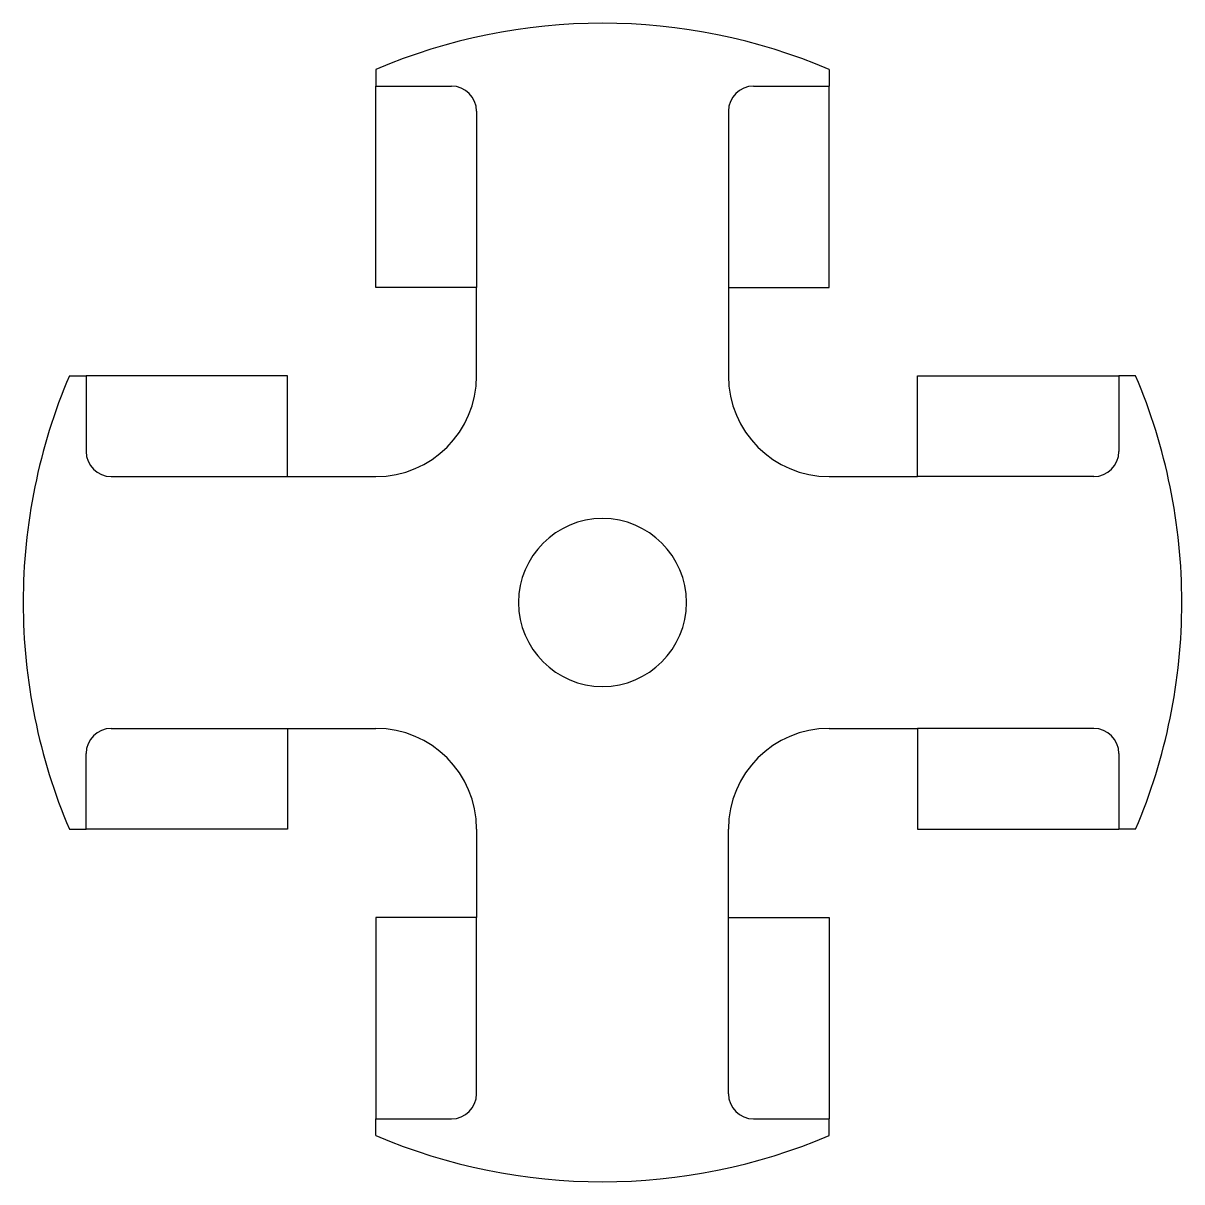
# Model space of a CAD drawing. Extents: x -69 to 69, y -69 to 69.
import ezdxf

# ---------------------------------------------------------------- set-up
doc = ezdxf.new("R2010")
doc.units = 0
doc.layers.add('default', color=7, linetype='CONTINUOUS')

msp = doc.modelspace()

# ---------------------------------------------------------------- linework, layer by layer
at = {"layer": 'default'}
for p, q in [((-27, 63.5), (-27, 61.5)), ((27, 63.5), (27, 61.5)), ((-27, 37.5), (-27, 61.5)), ((-27, 61.5), (-18, 61.5)), ((18, 61.5), (27, 61.5)), ((27, 37.5), (27, 61.5)), ((-15, 58.5), (-15, 37.5)), ((15, 58.5), (15, 37.5)), ((-15, 37.5), (-27, 37.5)), ((-15, 27), (-15, 37.5)), ((15, 37.5), (15, 27)), ((15, 37.5), (27, 37.5)), ((-63.5, 27), (-61.5, 27)), ((-61.5, 27), (-61.5, 18)), ((-37.5, 27), (-61.5, 27)), ((-37.5, 15), (-37.5, 27)), ((37.5, 15), (37.5, 27)), ((37.5, 27), (61.5, 27)), ((63.5, 27), (61.5, 27)), ((61.5, 27), (61.5, 18)), ((-58.5, 15), (-37.5, 15)), ((-37.5, 15), (-27, 15)), ((27, 15), (37.5, 15)), ((58.5, 15), (37.5, 15)), ((-58.5, -15), (-37.5, -15)), ((-37.5, -15), (-37.5, -27)), ((-37.5, -15), (-27, -15)), ((27, -15), (37.5, -15)), ((37.5, -15), (37.5, -27)), ((58.5, -15), (37.5, -15)), ((-61.5, -27), (-61.5, -18)), ((61.5, -18), (61.5, -27)), ((-63.5, -27), (-61.5, -27)), ((-37.5, -27), (-61.5, -27)), ((-15, -27), (-15, -37.5)), ((15, -37.5), (15, -27)), ((37.5, -27), (61.5, -27)), ((63.5, -27), (61.5, -27)), ((-27, -37.5), (-27, -61.5)), ((-15, -37.5), (-27, -37.5)), ((-15, -58.5), (-15, -37.5)), ((15, -37.5), (27, -37.5)), ((15, -58.5), (15, -37.5)), ((27, -37.5), (27, -61.5)), ((-27, -63.5), (-27, -61.5)), ((-27, -61.5), (-18, -61.5)), ((18, -61.5), (27, -61.5)), ((27, -63.5), (27, -61.5))]:
    msp.add_line(p, q, dxfattribs=at)
for centre, radius, start, end in [((0, 0), 69, 66.9643, 113.0357), ((-18, 58.5), 3, 0, 90), ((18, 58.5), 3, 90, 180), ((0, 0), 69, 156.9643, 180), ((-27, 27), 12, 270, 0), ((27, 27), 12, 180, 270), ((0, 0), 69, 360, 23.0357), ((-58.5, 18), 3, 180, 270), ((58.5, 18), 3, 270, 0), ((0, 0), 10, 360, 180), ((0, 0), 10, 180, 360), ((0, 0), 69, 180, 203.0357), ((0, 0), 69, 336.9643, 0), ((-58.5, -18), 3, 90, 180), ((-27, -27), 12, 0, 90), ((27, -27), 12, 90, 180), ((58.5, -18), 3, 0, 90), ((-18, -58.5), 3, 270, 0), ((18, -58.5), 3, 180, 270), ((0, 0), 69, 246.9643, 293.0357)]:
    msp.add_arc(centre, radius, start, end, dxfattribs=at)

doc.saveas('drawing.dxf')
